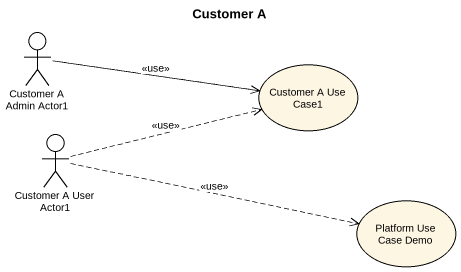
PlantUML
@startuml
title Customer A
actor "Customer A Admin Actor1" as Customer_A_Admin_Actor1
usecase "Customer A Use Case1" as Customer_A_Use_Case1
actor "Customer A User Actor1" as Customer_A_User_Actor1
usecase "Platform Use Case Demo" as Platform_Use_Case_Demo
Customer_A_Admin_Actor1 -right- Customer_A_Use_Case1
Customer_A_Admin_Actor1 .right.> Customer_A_Use_Case1 : <<use>>
Customer_A_User_Actor1 .right.> Customer_A_Use_Case1 : <<use>>
Customer_A_User_Actor1 .right.> Platform_Use_Case_Demo : <<use>>
@enduml
